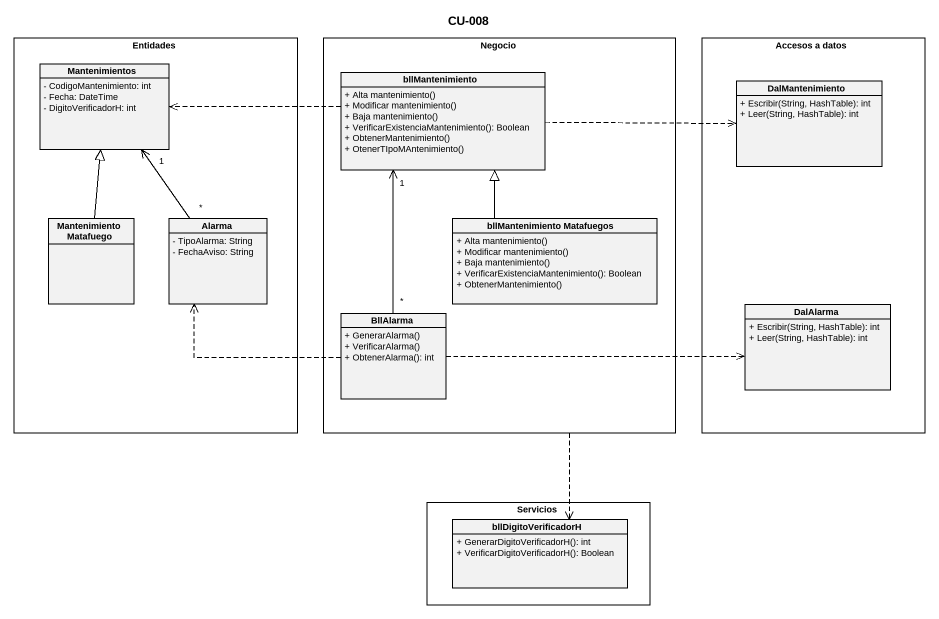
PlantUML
@startuml
title CU-008
hide circle
hide empty members
skinparam classAttributeIconSize 0
rectangle Entidades {
  class Mantenimientos {
    - CodigoMantenimiento: int
    - Fecha: DateTime
    - DigitoVerificadorH: int
  }
  class "Mantenimiento Matafuego" as Mantenimiento_Matafuego
  class Alarma {
    - TipoAlarma: String
    - FechaAviso: String
  }
}
rectangle Negocio {
  class bllMantenimiento {
    + Alta mantenimiento()
    + Modificar mantenimiento()
    + Baja mantenimiento()
    + VerificarExistenciaMantenimiento(): Boolean
    + ObtenerMantenimiento()
    + OtenerTIpoMAntenimiento()
  }
  class "bllMantenimiento Matafuegos" as bllMantenimiento_Matafuegos {
    + Alta mantenimiento()
    + Modificar mantenimiento()
    + Baja mantenimiento()
    + VerificarExistenciaMantenimiento(): Boolean
    + ObtenerMantenimiento()
  }
  class BllAlarma {
    + GenerarAlarma()
    + VerificarAlarma()
    + ObtenerAlarma(): int
  }
}
rectangle "Accesos a datos" as Accesos_a_datos {
  class DalMantenimiento {
    + Escribir(String, HashTable): int
    + Leer(String, HashTable): int
  }
  class DalAlarma {
    + Escribir(String, HashTable): int
    + Leer(String, HashTable): int
  }
}
rectangle Servicios {
  class bllDigitoVerificadorH {
    + GenerarDigitoVerificadorH(): int
    + VerificarDigitoVerificadorH(): Boolean
  }
}
Negocio ..> bllDigitoVerificadorH
bllMantenimiento .left.> Mantenimientos
bllMantenimiento .right.> DalMantenimiento
Mantenimiento_Matafuego -up-|> Mantenimientos
Alarma "*" -up-> "1" Mantenimientos
bllMantenimiento_Matafuegos -up-|> bllMantenimiento
BllAlarma "*" -up-> "1" bllMantenimiento
BllAlarma .left.> Alarma
BllAlarma .right.> DalAlarma
@enduml
